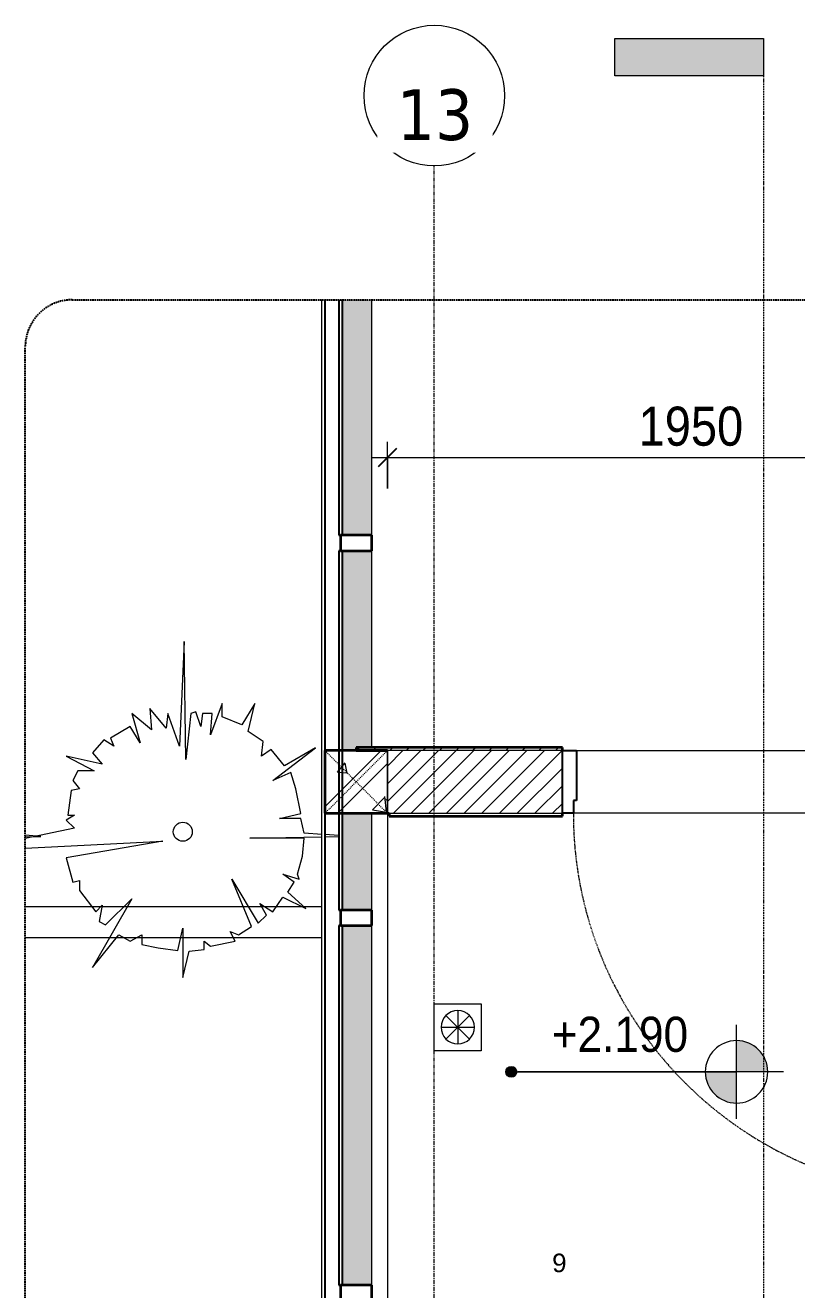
# Model space of a CAD drawing. Header units: millimetres. Extents: x 74302 to 149682, y -1785 to 49068.
# Drawn here: x 123926 to 126395, y 19762 to 23808 of the extents above; entities that cross this region are included whole.
import ezdxf

# ---------------------------------------------------------------- set-up
doc = ezdxf.new("R2010")
doc.units = ezdxf.units.MM
for name, pattern in [('Dash', [6, 3, -3]), ('Dash - Tight', [4.5, 3, -1.5]), ('Dash Dot 3_16_', [7.9375, 4.7625, -1.5875, 0, -1.5875]), ('Grid Line', [22.225, 12.7, -3.175, 3.175, -3.175]), ('Hidden', [7.14375, 4.7625, -2.38125])]:
    doc.linetypes.add(name, pattern=pattern)
for name, color, linetype, lineweight in [('A-ANNO-DIMS', 211, 'Continuous', 9), ('A-ANNO-DIMS-50', 211, 'Continuous', 9), ('A-DETL-GENF-2', 92, 'Dash - Tight', 18), ('A-DETL-GENF-3', 92, 'Hidden', 25), ('A-DOOR', 31, 'Continuous', 18), ('A-DOOR-FRAM', 31, 'Continuous', 25), ('A-FLOR', 192, 'Continuous', 18), ('A-GLAZ-CURT', 52, 'Continuous', 18), ('A-GLAZ-CURT-1', 52, 'Continuous', 25), ('A-GLAZ-CWMG', 51, 'Continuous', 18), ('A-GLAZ-CWMG-1', 51, 'Continuous', 35), ('A-WALL', 113, 'Continuous', 18), ('A-WALL-3', 113, 'Continuous', 35), ('A-WALL-PATT-3', 111, 'Continuous', 18), ('G-ANNO-DIMS', 111, 'Continuous', 9), ('G-ANNO-SYMB', 111, 'Continuous', 9), ('G-ANNO-SYMB-1', 111, 'Dash Dot 3_16_', 18), ('G-IMPT', 8, 'Continuous', 18), ('G-IMPT-2', 8, 'Continuous', 25), ('I-WALL-3', 2, 'Continuous', 35), ('L-PLNT-1', 253, 'Continuous', 18), ('M-EQPM', 50, 'Continuous', 18), ('S-COLS', 52, 'Continuous', 18), ('S-COLS-1', 9, 'Continuous', 18), ('S-COLS-3', 52, 'Dash', 18), ('S-COLS-4', 52, 'Continuous', 35), ('S-COLS-HDLN', 52, 'Dash', 18), ('S-GRID-1', 1, 'Grid Line', 9), ('S-GRID-IDEN', 1, 'Continuous', 9), ('S-STRS-ANNO', 31, 'Continuous', 18)]:
    doc.layers.add(name, color=color, linetype=linetype, lineweight=lineweight)
doc.styles.add('Arial_1', font='arial.ttf', dxfattribs={"height": 59.53})
doc.styles.add('Arial_4', font='arial.ttf', dxfattribs={"width": 0.9, "height": 112.5})
doc.styles.add('Tahoma_B', font='tahomabd.ttf', dxfattribs={"height": 162.5})
doc.styles.add('UTM Avo', font='', dxfattribs={"width": 0.9, "height": 125})
doc.styles.get('UTM Avo').set_extended_font_data('UTM Avo')
doc.dimstyles.new('1_Dim_chi_tiet_2_5', dxfattribs={"dimscale": 304.8, "dimtxt": 124.912619, "dimasz": 0.19685, "dimexe": 0.164042, "dimexo": 0.0625, "dimgap": 0.016404, "dimtad": 1, "dimdec": 0, "dimrnd": 5, "dimzin": 0, "dimdsep": 46, "dimtxsty": 'UTM Avo', "dimblk1": 'OBLIQUE', "dimblk2": 'OBLIQUE', "dimsah": 1, "dimcen": 0.09, "dimdle": 0.164042, "dimazin": 0, "dimtfac": 1, "dimtdec": 4, "dimtix": 1, "dimtmove": 0, "dimatfit": 3, "dimfxl": 0.328084, "dimfxlon": 1, "dimtvp": 1, "dimtolj": 1, "dimtzin": 0, "dimarcsym": 2})
pattern_1 = [(50, (8782.8, 0), (364.3679, -31.8783), [38.1, -419.1]), (355, (8782.8, 0), (-70.4859, 382.1133), [30.48, -335.28]), (100.451, (8813.16, -2.66), (293.885, 350.2334), [32.38, -356.18]), (46.184, (8782.8, 101.6), (542.1585, -84.0858), [57.15, -628.65]), (96.636, (8828, 94.6), (474.805, 494.8554), [48.57, -534.27]), (351.184, (8782.8, 101.6), (474.8102, 494.85), [45.72, -502.92]), (21, (8833.6, 76.2), (303.2285, -204.53046), [38.1, -419.1]), (326, (8833.6, 76.2), (123.6039, 368.376), [30.48, -335.28]), (71.451, (8858.87, 59.16), (426.8341, 163.8427), [32.38, -356.18]), (37.5, (8782.8, 0), (6.17665, 169.11015), [3.353, -327.863, 3.353, -337.007, -336.55]), (37.5, (8782.8, 0), (6.17665, 169.11015), [-671.576, 3.353, -333.197]), (7.5, (8782.8, 0), (133.63888, 200.3615), [3.353, -190.703, 3.353, -320.243, -128.27]), (7.5, (8782.8, 0), (133.63888, 200.3615), [-517.652, 3.353, -124.917]), (327.5, (8669.52, 0), (271.18182, -11.45836), [3.353, -123.647, 3.353, -392.887, -525.78]), (327.5, (8669.52, 0), (271.18182, -11.45836), [-523.24, 3.353, -522.427]), (317.5, (8618.72, 0), (296.2585, 50.85285), [3.353, -161.747, 3.353, -259.791, -373.38]), (317.5, (8618.72, 0), (296.2585, 50.85285), [-428.244, 3.353, -370.027]), (45, (8782.8, 0), (-125.72359, 125.72359), []), (45, (8782.8, 190.5), (-125.72359, 125.72359), [])]

# ---------------------------------------------------------------- blocks, each defined once
blk = doc.blocks.new('System Panel - Glazed-1286806-TKCS_SẢNH - BẬC CẤP 5 - MẶT BẰNG')
at = {"layer": 'A-GLAZ-CURT-1'}
for p, q in [((575, 6), (-177.6, 6)), ((575, -6), (575, 6)), ((-177.6, -6), (575, -6))]:
    blk.add_line(p, q, dxfattribs=at)
blk = doc.blocks.new('System Panel - Glazed-V43-TKCS_SẢNH - BẬC CẤP 5 - MẶT BẰNG')
at = {"layer": 'A-GLAZ-CURT-1'}
for p, q in [((575, 6), (-575, 6)), ((-575, 6), (-575, -6)), ((575, -6), (575, 6)), ((-575, -6), (575, -6))]:
    blk.add_line(p, q, dxfattribs=at)
blk = doc.blocks.new('Rectangular Mullion - 50 x 100mm-1286802-TKCS_SẢNH - BẬC CẤP 5 - MẶT BẰNG')
at = {"layer": 'A-GLAZ-CWMG'}
blk.add_hatch(color=256, dxfattribs=at).paths.add_polyline_path([(116158.6, 22176.9), (116252.6, 22176.9), (116252.6, 22929.5), (116158.6, 22929.5)])
blk.add_line((116252.6, 22176.9), (116252.6, 22929.5), dxfattribs=at)
blk = doc.blocks.new('Rectangular Mullion - 50 x 100mm-V44-TKCS_SẢNH - BẬC CẤP 5 - MẶT BẰNG')
at = {"layer": 'A-GLAZ-CWMG'}
h = blk.add_hatch(color=256, dxfattribs=at)
h.paths.add_polyline_path([(116158.6, 20976.9), (116252.6, 20976.9), (116252.6, 21286.9), (116158.6, 21286.9)])
h.paths.add_polyline_path([(116158.6, 21486.9), (116202.6, 21486.9), (116202.6, 21496.9), (116252.6, 21496.9), (116252.6, 22126.9), (116158.6, 22126.9), (116158.6, 21496.9)])
for p, q in [((116252.6, 21496.9), (116252.6, 22126.9)), ((116252.6, 20976.9), (116252.6, 21286.9))]:
    blk.add_line(p, q, dxfattribs=at)
blk = doc.blocks.new('Rectangular Mullion - 50 x 100mm-V45-TKCS_SẢNH - BẬC CẤP 5 - MẶT BẰNG')
at = {"layer": 'A-GLAZ-CWMG'}
blk.add_hatch(color=256, dxfattribs=at).paths.add_polyline_path([(116158.6, 19776.9), (116252.6, 19776.9), (116252.6, 20926.9), (116158.6, 20926.9)])
blk.add_line((116252.6, 19776.9), (116252.6, 20926.9), dxfattribs=at)
blk = doc.blocks.new('Rectangular Mullion - 50 x 100mm-1286804-TKCS_SẢNH - BẬC CẤP 5 - MẶT BẰNG')
at = {"layer": 'A-GLAZ-CWMG-1'}
for p, q in [((-25, 0), (25, 0)), ((-25, -100), (-25, 0)), ((25, 0), (25, -100)), ((25, -100), (-25, -100))]:
    blk.add_line(p, q, dxfattribs=at)
blk = doc.blocks.new('TKTC_XREF_251221_MB TANG 1 - TKTC_XREF_260130_MB TANG 1_dwg_FD-4202110-TKCS_SẢNH - BẬC CẤP 5 - MẶT BẰNG')
at = {"layer": 'G-IMPT'}
for p, q in [((0, 53.3), (0, -53.3)), ((53.3, 0), (-53.3, 0)), ((-37.7, 37.7), (37.7, -37.7)), ((37.7, 37.7), (-37.7, -37.7))]:
    blk.add_line(p, q, dxfattribs=at)
at = {"layer": 'G-IMPT', "flags": 128}
blk.add_lwpolyline([(-75, -75), (75, -75), (75, 75), (-75, 75)], close=True, dxfattribs=at)
at = {"layer": 'G-IMPT'}
blk.add_circle((0, 0), 53.3, dxfattribs=at)
blk = doc.blocks.new('TKTC_XREF_251221_MB TANG 1 - TKTC_XREF_260130_MB TANG 1_dwg-4202109-TKCS_SẢNH - BẬC CẤP 5 - MẶT BẰNG')
at = {"layer": 'G-IMPT-2'}
for p, q in [((-87049.1, -378417.1), (-87049.1, -379859.7)), ((-87049.1, -380059.7), (-87049.1, -383709.7))]:
    blk.add_line(p, q, dxfattribs=at)
at = {"extrusion": (0, 0, -1), "zscale": -1}
blk.add_blockref('TKTC_XREF_251221_MB TANG 1 - TKTC_XREF_260130_MB TANG 1_dwg_FD-4202110-TKCS_SẢNH - BẬC CẤP 5 - MẶT BẰNG', (86624.2, -380744.9), dxfattribs=at)
blk = doc.blocks.new('TKTC_XREF_251221_MB TANG 1 - TKTC_XREF_251221_MB TANG 1-2038492-TKCS_SẢNH - BẬC CẤP 5 - MẶT BẰNG')
blk.add_blockref('TKTC_XREF_251221_MB TANG 1 - TKTC_XREF_260130_MB TANG 1_dwg-4202109-TKCS_SẢNH - BẬC CẤP 5 - MẶT BẰNG', (169499.1, 384109.7))
blk = doc.blocks.new('CAY MAI VAN PHUC - CAY DUC SOC_dwg-2256080-TKCS_SẢNH - BẬC CẤP 5 - MẶT BẰNG')
at = {"layer": 'G-IMPT', "flags": 128}
blk.add_lwpolyline([(615.5, -19.9), (677.9, -18.8), (615.5, -14.4)], dxfattribs=at)
blk = doc.blocks.new('CAY MAI VAN PHUC - CAY BONG TRANG-2256081-TKCS_SẢNH - BẬC CẤP 5 - MẶT BẰNG')
at = {"xscale": 0.7894736842105263, "yscale": 0.7894736842105263, "zscale": 0.7894736842105263}
blk.add_blockref('CAY MAI VAN PHUC - CAY DUC SOC_dwg-2256080-TKCS_SẢNH - BẬC CẤP 5 - MẶT BẰNG', (0, 0), dxfattribs=at)
blk = doc.blocks.new('CAY MAI VAN PHUC - CAY DUC SOC_dwg-V47-TKCS_SẢNH - BẬC CẤP 5 - MẶT BẰNG')
at = {"layer": 'G-IMPT'}
for p, q in [((632.2, -15.6), (576.4, -11.6)), ((576.4, -20.5), (632.2, -19.6))]:
    blk.add_line(p, q, dxfattribs=at)
at = {"layer": 'G-IMPT', "flags": 128}
for points in [[(32.8, 479.5), (12.9, 293.4), (6.2, 771.8), (-13.8, 346.6), (-60.3, 479.5), (-67, 419.7), (-133.5, 499.4), (-126.8, 413), (-206.6, 479.5), (-173.4, 359.9), (-213.3, 426.3), (-293.1, 379.8), (-279.8, 346.6), (-319.7, 373.2), (-366.2, 320), (-326.3, 273.5), (-472.6, 306.7), (-359.6, 246.9), (-426.1, 246.9), (-446, 207.1), (-419.4, 173.8), (-452.7, 167.2), (-466, 67.5), (-439.4, 67.5), (-472.6, 47.6), (-439.4, 14.4), (-638.5, -27.8)], [(563.8, -10.7), (491.7, -5.6), (478.4, 54.2), (391.9, 54.2), (478.4, 74.2), (458.4, 173.8), (438.5, 240.3), (365.3, 207.1), (538.2, 340), (411.9, 266.9), (358.7, 333.3), (318.8, 306.7), (325.4, 366.5), (265.6, 406.4), (292.2, 519.4), (239, 433), (159.2, 466.2), (159.2, 519.4), (112.6, 393.1), (119.3, 479.5), (79.4, 479.5), (72.7, 426.3), (52.8, 486.1), (32.8, 479.5)], [(-638.5, -66.7), (-80.3, -38.8), (-472.6, -105.2), (-446, -204.9), (-419.4, -198.2), (-419.4, -238.1), (-352.9, -324.5), (-326.3, -297.9), (-339.6, -364.4), (-313, -377.6), (-206.6, -271.3), (-366.2, -550.4), (-259.8, -417.5), (-213.3, -444.1), (-166.7, -417.5), (-166.7, -457.4), (-100.2, -470.7), (-19.9, -481.4), (-0.5, -390.9), (-0.5, -590.3), (26.2, -484), (86, -477.3), (86, -444.1), (112.6, -464), (212.4, -444.1), (192.4, -404.2), (225.7, -417.5), (278.9, -384.3), (199.1, -191.6), (305.5, -371), (338.7, -337.8), (312.1, -291.3), (365.3, -324.5), (405.2, -264.7), (498.3, -311.2), (425.2, -244.8), (451.8, -204.9), (405.2, -171.7), (471.7, -191.6), (465.1, -171.7), (485, -98.6), (491.7, -25.5), (272.2, -25.5), (563.8, -20.7)]]:
    blk.add_lwpolyline(points, dxfattribs=at)
at = {"layer": 'G-IMPT'}
blk.add_circle((0, 0), 38.6, dxfattribs=at)
blk = doc.blocks.new('CAY MAI VAN PHUC - CAY BONG TRANG-V48-TKCS_SẢNH - BẬC CẤP 5 - MẶT BẰNG')
at = {"xscale": 0.7894736842105263, "yscale": 0.7894736842105263, "zscale": 0.7894736842105263}
blk.add_blockref('CAY MAI VAN PHUC - CAY DUC SOC_dwg-V47-TKCS_SẢNH - BẬC CẤP 5 - MẶT BẰNG', (0, 0), dxfattribs=at)
blk = doc.blocks.new('FD_01 - FD_01-1200x2200mm-1787918-TKCS_SẢNH - BẬC CẤP 5 - MẶT BẰNG')
at = {"layer": 'A-DETL-GENF-2'}
for p, q in [((610, -100), (570, -100)), ((570, -100), (570, -1320)), ((610, -1320), (610, -100)), ((570, -1320), (610, -1320))]:
    blk.add_line(p, q, dxfattribs=at)
blk.add_arc((610, -100), 1220, 180, 268.1211, dxfattribs=at)
at = {"layer": 'A-DOOR-FRAM'}
for p, q in [((-645, 100), (-600, 100)), ((-645, -100), (-645, 100)), ((-600, 100), (-600, -60)), ((600, 100), (645, 100)), ((600, -60), (600, 100)), ((645, 100), (645, -100)), ((-600, -60), (-610, -60)), ((-610, -60), (-610, -100)), ((610, -60), (600, -60)), ((610, -100), (610, -60)), ((-610, -100), (-645, -100)), ((645, -100), (610, -100))]:
    blk.add_line(p, q, dxfattribs=at)
blk = doc.blocks.new('G1_SOF - BO TRU - 200x200-3051103-TKCS_SẢNH - BẬC CẤP 5 - MẶT BẰNG')
at = {"layer": 'S-COLS-HDLN'}
for p, q in [((-100, -100), (100, 100)), ((100, -100), (-100, 100))]:
    blk.add_line(p, q, dxfattribs=at)
blk = doc.blocks.new('BORDER VIEW - BORDER VIEW-2199643-TKCS_SẢNH - BẬC CẤP 5 - MẶT BẰNG')
at = {"layer": 'A-DETL-GENF-3'}
for p, q in [((150, 6502.6), (3753.8, 6502.6)), ((0, 150), (0, 6352.6))]:
    blk.add_line(p, q, dxfattribs=at)
blk.add_arc((150, 6352.6), 150, 90, 180, dxfattribs=at)
blk = doc.blocks.new('Grid - M_Grid Head - Circle-353313-TKCS_SẢNH - BẬC CẤP 5 - MẶT BẰNG')
at = {"layer": 'S-GRID-IDEN'}
blk.add_circle((0, 0), 4.5, dxfattribs=at)
blk = doc.blocks.new('Section - 3_32_ x 3_8_-4701953-TKCS_SẢNH - BẬC CẤP 5 - MẶT BẰNG')
at = {"layer": 'G-ANNO-SYMB'}
blk.add_hatch(color=256, dxfattribs=at).paths.add_polyline_path([(0, 9.525), (0, 0), (-2.38125, 0), (-2.38125, 9.525)])
for p, q in [((0, 9.525), (-2.38125, 9.525)), ((-2.38125, 9.525), (-2.38125, 0)), ((0, 0), (0, 9.525)), ((-2.38125, 0), (0, 0))]:
    blk.add_line(p, q, dxfattribs=at)
blk = doc.blocks.new('DIMBLOCK33-TKCS_SẢNH - BẬC CẤP 5 - MẶT BẰNG')
at = {"layer": 'A-ANNO-DIMS-50'}
for p, q in [((127035.4, 22525.4), (127035.4, 22375.4)), ((127035.4, 22425.4), (127035.4, 22525.4)), ((125085.4, 22325.4), (125085.4, 22475.4)), ((125035.4, 22425.4), (127085.4, 22425.4)), ((125085.4, 22425.4), (125085.4, 22325.4))]:
    blk.add_line(p, q, dxfattribs=at)
at = {"layer": 'A-ANNO-DIMS-50', "lineweight": 25}
for p, q in [((125085.4, 22425.4), (125055.4, 22395.4)), ((125085.4, 22425.4), (125115.4, 22455.4)), ((127035.4, 22425.4), (127005.4, 22395.4)), ((127035.4, 22425.4), (127065.4, 22455.4))]:
    blk.add_line(p, q, dxfattribs=at)
at = {"layer": 'A-ANNO-DIMS-50', "color": 0, "insert": (125889.2, 22587.8), "char_height": 125, "width": 410.824, "attachment_point": 1, "line_spacing_factor": 1.110334, "style": 'UTM Avo'}
blk.add_mtext('1950', dxfattribs=at)
blk = doc.blocks.new('_Oblique')
at = {"color": 0, "linetype": 'ByBlock', "lineweight": -2}
blk.add_line((-0.5, -0.5), (0.5, 0.5), dxfattribs=at)
blk = doc.blocks.new('Spot Elevations - M_Spot Elevation - Target Filled-350595-TKCS_SẢNH - BẬC CẤP 5 - MẶT BẰNG')
at = {"layer": 'G-ANNO-DIMS'}
h = blk.add_hatch(color=256, dxfattribs=at)
edge = h.paths.add_edge_path()
edge.add_line((0, 0), (-2, 0))
edge.add_arc((0, 0), 2, 90, 180, ccw=False)
edge.add_line((0, 2), (0, 0))
h = blk.add_hatch(color=256, dxfattribs=at)
edge = h.paths.add_edge_path()
edge.add_line((0, 0), (2, 0))
edge.add_arc((0, 0), 2, 270, 360, ccw=False)
edge.add_line((0, -2), (0, 0))
for p, q in [((0, -3), (0, 3)), ((-3, 0), (14, 0))]:
    blk.add_line(p, q, dxfattribs=at)
blk.add_circle((0, 0), 2, dxfattribs=at)

msp = doc.modelspace()

# ---------------------------------------------------------------- hatches: boundary and pattern name
at = {"layer": 'A-WALL-PATT-3'}
h = msp.add_hatch(dxfattribs=at)
h.set_pattern_fill('FP_4', color=256, style=0, pattern_type=2)
h.set_pattern_definition([(45, (8782.8, 0), (-26.516504, 26.516504), [])])
h.paths.add_polyline_path([(125085.4, 21486.9), (125645.3, 21486.9), (125645.3, 21496.9), (124985.4, 21496.9), (124985.4, 21486.9)])
h.paths.add_polyline_path([(126935.3, 21486.9), (127625.3, 21486.9), (127625.3, 21496.9), (126935.3, 21496.9)])
h = msp.add_hatch(dxfattribs=at)
h.set_pattern_fill('FP_1', color=256, style=0, pattern_type=2)
h.set_pattern_definition([(45, (8782.8, 0), (-28.284271, 28.284271), [])])
h.paths.add_polyline_path([(125090.4, 21286.9), (125645.3, 21286.9), (125645.3, 21486.9), (125085.4, 21486.9), (125085.4, 21286.9)])
h.paths.add_polyline_path([(126935.3, 21286.9), (127285.4, 21286.9), (127285.4, 21486.9), (126935.3, 21486.9), (126935.3, 21326.9)])
at = {"layer": 'G-ANNO-DIMS'}
h = msp.add_hatch(color=256, dxfattribs=at)
edge = h.paths.add_edge_path()
edge.add_arc((125481.7, 20459.1), 17.5, 0, 360)
at = {"layer": 'S-COLS-1'}
h = msp.add_hatch(dxfattribs=at)
h.set_pattern_fill('FP_5', color=256, style=0, pattern_type=2)
h.set_pattern_definition(pattern_1)
h.paths.add_polyline_path([(125085.4, 21286.9), (125085.4, 21486.9), (124885.4, 21486.9), (124885.4, 21286.9)])
h = msp.add_hatch(dxfattribs=at)
h.set_pattern_fill('FP_5', color=256, style=0, pattern_type=2)
h.set_pattern_definition(pattern_1)
h.paths.add_polyline_path([(125085.4, 21286.9), (125085.4, 21486.9), (124885.4, 21486.9), (124885.4, 21286.9)])

# ---------------------------------------------------------------- linework, layer by layer
at = {"layer": 'A-FLOR'}
for p, q in [((125085.4, 21286.9), (125085.4, 19716.9)), ((126900.3, 21286.9), (125680.3, 21286.9))]:
    msp.add_line(p, q, dxfattribs=at)
at = {"layer": 'A-WALL'}
for p, q in [((124875.4, 17636.9), (124875.4, 22929.5)), ((124885.4, 22929.5), (124885.4, 21486.9)), ((125645.3, 21486.9), (125085.4, 21486.9)), ((125085.4, 21486.9), (125085.4, 21286.9)), ((125690.3, 21486.9), (126890.3, 21486.9)), ((124885.4, 21286.9), (124885.4, 17636.9)), ((125090.4, 21286.9), (125645.3, 21286.9)), ((123926.3, 20988.2), (124875.4, 20988.2)), ((124875.4, 20888.2), (123926.3, 20888.2))]:
    msp.add_line(p, q, dxfattribs=at)
at = {"layer": 'A-WALL-3'}
for p, q in [((125085.4, 21286.9), (125090.4, 21286.9)), ((125090.4, 21286.9), (125090.4, 21276.9)), ((125645.3, 21276.9), (125645.3, 21286.9)), ((125090.4, 21276.9), (125645.3, 21276.9))]:
    msp.add_line(p, q, dxfattribs=at)
at = {"layer": 'G-ANNO-DIMS'}
for p, q in [((125481.7, 20459.1), (125817.1, 20459.1)), ((125817.1, 20459.1), (126202.6, 20459.1))]:
    msp.add_line(p, q, dxfattribs=at)
msp.add_circle((125481.7, 20459.1), 17.5, dxfattribs=at)
at = {"layer": 'G-ANNO-SYMB-1'}
msp.add_line((126288.9, 23646.4), (126288.9, 15870.7), dxfattribs=at)
at = {"layer": 'I-WALL-3'}
for p, q in [((125645.3, 21496.9), (124985.4, 21496.9)), ((124985.4, 21496.9), (124985.4, 21486.9)), ((124985.4, 21486.9), (125085.4, 21486.9)), ((125645.3, 21486.9), (125645.3, 21496.9))]:
    msp.add_line(p, q, dxfattribs=at)
at = {"layer": 'S-COLS'}
msp.add_line((125085.4, 21286.9), (125085.4, 21486.9), dxfattribs=at)
at = {"layer": 'S-COLS-4'}
for p, q in [((125085.4, 21486.9), (124885.4, 21486.9)), ((124885.4, 21486.9), (124885.4, 21286.9)), ((124885.4, 21286.9), (125085.4, 21286.9))]:
    msp.add_line(p, q, dxfattribs=at)
at = {"layer": 'S-GRID-1'}
for p, q in [((125235.4, 22108.1), (125235.4, 23358.1)), ((125235.4, 17225), (125235.4, 22108.1))]:
    msp.add_line(p, q, dxfattribs=at)

# ---------------------------------------------------------------- block references
at = {"layer": 'A-DETL-GENF-2'}
msp.add_blockref('BORDER VIEW - BORDER VIEW-2199643-TKCS_SẢNH - BẬC CẤP 5 - MẶT BẰNG', (123926.3, 16426.9), dxfattribs=at)
at = {"layer": 'A-DOOR'}
msp.add_blockref('FD_01 - FD_01-1200x2200mm-1787918-TKCS_SẢNH - BẬC CẤP 5 - MẶT BẰNG', (126290.3, 21386.9), dxfattribs=at)
at = {"layer": 'A-GLAZ-CURT', "rotation": 269.9999999999998}
for name, p in [('System Panel - Glazed-1286806-TKCS_SẢNH - BẬC CẤP 5 - MẶT BẰNG', (124935.4, 22751.9)), ('System Panel - Glazed-V43-TKCS_SẢNH - BẬC CẤP 5 - MẶT BẰNG', (124935.4, 21551.9)), ('System Panel - Glazed-V43-TKCS_SẢNH - BẬC CẤP 5 - MẶT BẰNG', (124935.4, 20351.9))]:
    msp.add_blockref(name, p, dxfattribs=at)
at = {"layer": 'A-GLAZ-CWMG'}
for name in ['Rectangular Mullion - 50 x 100mm-1286802-TKCS_SẢNH - BẬC CẤP 5 - MẶT BẰNG', 'Rectangular Mullion - 50 x 100mm-V44-TKCS_SẢNH - BẬC CẤP 5 - MẶT BẰNG', 'Rectangular Mullion - 50 x 100mm-V45-TKCS_SẢNH - BẬC CẤP 5 - MẶT BẰNG']:
    msp.add_blockref(name, (8782.8, 0), dxfattribs=at)
at = {"layer": 'A-GLAZ-CWMG', "extrusion": (0, 0, -1), "rotation": 270.0000000000002}
for p in [(-124935.4, 22151.9), (-124935.4, 20951.9), (-124935.4, 19751.9)]:
    msp.add_blockref('Rectangular Mullion - 50 x 100mm-1286804-TKCS_SẢNH - BẬC CẤP 5 - MẶT BẰNG', p, dxfattribs=at)
at = {"layer": 'G-ANNO-DIMS', "extrusion": (0, 0, -1), "xscale": 49.99999999999998, "yscale": 49.99999999999998, "zscale": 49.99999999999998}
msp.add_blockref('Spot Elevations - M_Spot Elevation - Target Filled-350595-TKCS_SẢNH - BẬC CẤP 5 - MẶT BẰNG', (-126202.6, 20459.1), dxfattribs=at)
at = {"layer": 'G-ANNO-SYMB', "extrusion": (0, 0, -1), "xscale": 49.99999999999998, "yscale": 49.99999999999998, "zscale": 49.99999999999998, "rotation": 270.0000000000003}
msp.add_blockref('Section - 3_32_ x 3_8_-4701953-TKCS_SẢNH - BẬC CẤP 5 - MẶT BẰNG', (-126288.9, 23646.4), dxfattribs=at)
at = {"layer": 'L-PLNT-1'}
for name, p in [('CAY MAI VAN PHUC - CAY BONG TRANG-V48-TKCS_SẢNH - BẬC CẤP 5 - MẶT BẰNG', (124430.4, 21227.4)), ('CAY MAI VAN PHUC - CAY BONG TRANG-2256081-TKCS_SẢNH - BẬC CẤP 5 - MẶT BẰNG', (123440.4, 21227.4))]:
    msp.add_blockref(name, p, dxfattribs=at)
at = {"layer": 'M-EQPM'}
msp.add_blockref('TKTC_XREF_251221_MB TANG 1 - TKTC_XREF_251221_MB TANG 1-2038492-TKCS_SẢNH - BẬC CẤP 5 - MẶT BẰNG', (42435.4, 17236.9), dxfattribs=at)
at = {"layer": 'S-COLS-3', "rotation": 180}
msp.add_blockref('G1_SOF - BO TRU - 200x200-3051103-TKCS_SẢNH - BẬC CẤP 5 - MẶT BẰNG', (124985.4, 21386.9), dxfattribs=at)
at = {"layer": 'S-GRID-IDEN', "xscale": 49.99999999999998, "yscale": 49.99999999999998, "zscale": 49.99999999999998}
msp.add_blockref('Grid - M_Grid Head - Circle-353313-TKCS_SẢNH - BẬC CẤP 5 - MẶT BẰNG', (125235.4, 23583.1), dxfattribs=at)

# ---------------------------------------------------------------- texts
at = {"layer": 'G-ANNO-DIMS', "insert": (125611.2, 20635.5), "char_height": 112.5, "width": 519.248, "attachment_point": 1, "line_spacing_factor": 0.941778, "style": 'Arial_4'}
msp.add_mtext('+2.190', dxfattribs=at)
at = {"layer": 'S-STRS-ANNO', "insert": (125612.5, 19877.5), "char_height": 59.5, "width": 54.943, "attachment_point": 1, "line_spacing_factor": 0.941778, "style": 'Arial_1'}
msp.add_mtext('9', dxfattribs=at)

# ---------------------------------------------------------------- dimensions: what is measured, and where the dimension line sits
at = {"layer": 'A-ANNO-DIMS'}
dim = msp.add_linear_dim(base=(127035.4, 22425.4), p1=(125085.4, 22325.4), p2=(127035.4, 22525.4), dimstyle='1_Dim_chi_tiet_2_5', override={"dimpost": '<>', "dimfxl": 1960.229578}, dxfattribs=at)
dim.commit()
dim.dimension.update_dxf_attribs({"geometry": 'DIMBLOCK33-TKCS_SẢNH - BẬC CẤP 5 - MẶT BẰNG', "text_midpoint": (126060.4, 22495.1)})

# ---------------------------------------------------------------- next in the draw order: texts
at = {"layer": 'S-GRID-IDEN', "insert": (125237.5, 23520.7), "char_height": 162.5, "width": 288, "attachment_point": 5, "line_spacing_factor": 0.996129, "style": 'Tahoma_B', "bg_fill": 3, "box_fill_scale": 1.25, "bg_fill_color": 256, "bg_fill_true_color": 13158600, "bg_fill_transparency": 0}
msp.add_mtext('\\pt634.99962,1269.99925,1905.0005,2540.00013,3174.99975,3809.99937,4445.00062,5080.00025,5714.99987,6349.9995,6985.00075,7620.00037,8255,8889.99962,9524.99925,10160.0005,10795.00013,11429.99975,12064.99938,12700.00063,13335.00025,13969.99988,14604.9995,15240.00075,15875.00038,16510,17144.99963,17779.99925,18415.0005,19050.00013,19684.99975,20319.99938;13', dxfattribs=at)

doc.saveas('drawing.dxf')
